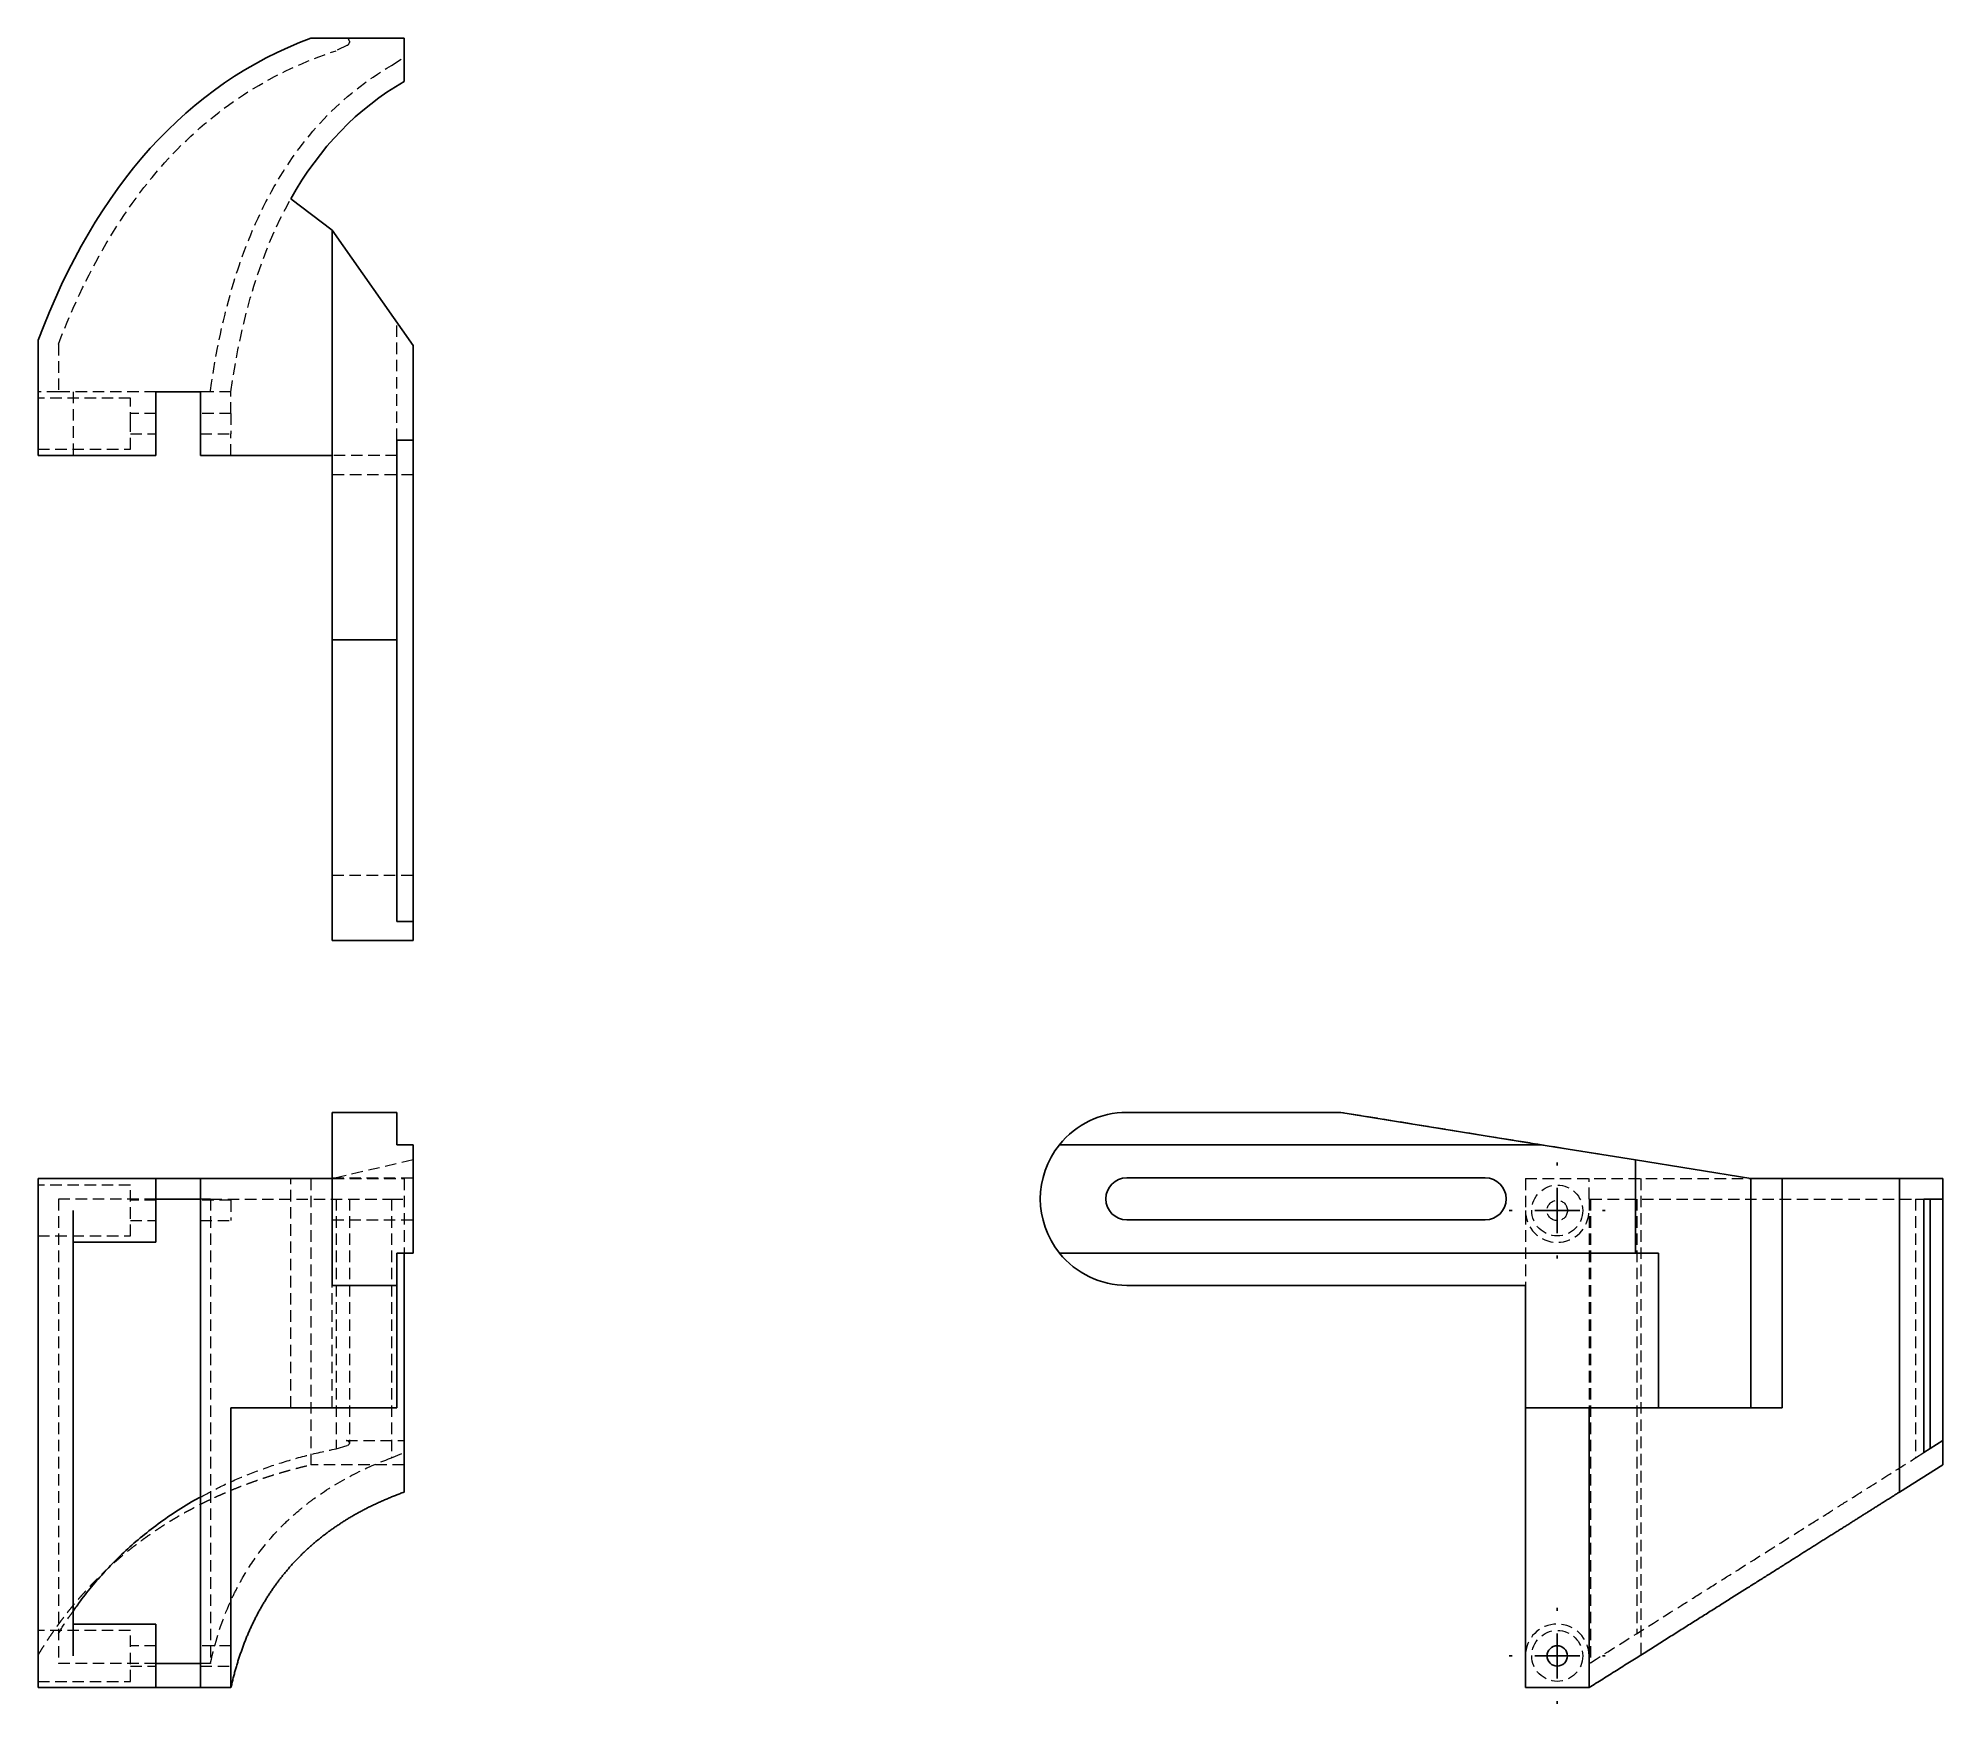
# Model space of a CAD drawing. Header units: millimetres. Extents: x 62 to 273, y 23 to 208.
import ezdxf

# ---------------------------------------------------------------- set-up
doc = ezdxf.new("R2010")
doc.units = ezdxf.units.MM
doc.linetypes.add('HIDDEN', pattern=[1.905, 1.27, -0.635])
doc.layers.add('10', color=7, linetype='Continuous')

# ---------------------------------------------------------------- blocks, each defined once
blk = doc.blocks.new('SW_CENTERMARKSYMBOL_0')
at = {"layer": '10', "color": 0}
for p, q in [((0, 5), (0, 5.32)), ((0, 0), (0, 2.5)), ((-5, 0), (-5.32, 0)), ((0, 0), (-2.5, 0)), ((0, 0), (0, -2.5)), ((0, 0), (2.5, 0)), ((5, 0), (5.32, 0)), ((0, -5), (0, -5.32))]:
    blk.add_line(p, q, dxfattribs=at)
blk = doc.blocks.new('SW_CENTERMARKSYMBOL_1')
at = {"layer": '10', "color": 0}
for p, q in [((0, 5), (0, 5.32)), ((0, 0), (0, 2.5)), ((-5, 0), (-5.32, 0)), ((0, 0), (-2.5, 0)), ((0, 0), (0, -2.5)), ((0, 0), (2.5, 0)), ((5, 0), (5.32, 0)), ((0, -5), (0, -5.32))]:
    blk.add_line(p, q, dxfattribs=at)

msp = doc.modelspace()

# ---------------------------------------------------------------- linework, layer by layer
at = {"color": 7, "linetype": 'Continuous', "lineweight": 25}
for p, q in [((92.17, 208), (102.51, 208)), ((102.51, 208), (102.51, 203.18)), ((89.95, 190.18), (94.55, 186.72)), ((103.5, 173.93), (94.55, 186.72)), ((94.55, 186.72), (94.55, 141.31)), ((61.96, 174.52), (61.96, 161.75)), ((103.5, 173.93), (103.5, 163.46)), ((75.01, 168.8), (79.95, 168.8)), ((75.01, 168.8), (75.01, 161.75)), ((79.95, 168.8), (79.95, 161.75)), ((103.5, 163.46), (101.71, 163.46)), ((101.71, 163.46), (101.71, 141.31)), ((103.5, 110.11), (103.5, 163.46)), ((75.01, 161.75), (61.96, 161.75)), ((94.55, 161.75), (79.95, 161.75)), ((101.71, 141.31), (94.55, 141.31)), ((94.55, 117.58), (94.55, 141.31)), ((101.71, 117.58), (101.71, 141.31)), ((94.55, 108), (94.55, 117.58)), ((101.71, 110.11), (101.71, 117.58)), ((103.5, 110.11), (101.71, 110.11)), ((103.5, 108), (103.5, 110.11)), ((94.55, 108), (103.5, 108)), ((101.71, 88.96), (94.55, 88.96)), ((94.55, 69.8), (94.55, 88.96)), ((101.71, 85.38), (101.71, 88.96)), ((182.58, 88.96), (206.31, 88.96)), ((228.46, 85.38), (206.31, 88.96)), ((103.5, 85.38), (101.71, 85.38)), ((103.5, 73.38), (103.5, 85.38)), ((175.11, 85.38), (228.46, 85.38)), ((238.93, 83.69), (228.46, 85.38)), ((238.93, 73.38), (238.93, 83.69)), ((238.93, 83.69), (251.72, 81.62)), ((61.96, 81.62), (61.96, 25.22)), ((75.01, 81.62), (61.96, 81.62)), ((75.01, 81.62), (75.01, 78.09)), ((75.01, 81.62), (79.95, 81.62)), ((79.95, 81.62), (79.95, 25.22)), ((94.55, 81.62), (79.95, 81.62)), ((222.29, 81.71), (182.58, 81.71)), ((251.72, 56.24), (251.72, 81.62)), ((255.18, 81.62), (251.72, 81.62)), ((255.18, 56.24), (255.18, 81.62)), ((268.18, 81.62), (268.18, 46.88)), ((273, 81.62), (268.18, 81.62)), ((273, 81.62), (273, 79.36)), ((65.85, 78.09), (65.85, 28.74)), ((79.95, 79.36), (75.01, 79.36)), ((75.01, 78.09), (75.01, 74.57)), ((273, 79.36), (270.88, 79.36)), ((270.88, 79.36), (270.88, 51.26)), ((271.59, 79.36), (271.59, 51.7)), ((273, 79.36), (273, 52.59)), ((182.58, 77.05), (222.29, 77.05)), ((65.85, 74.57), (75.01, 74.57)), ((101.71, 73.38), (103.5, 73.38)), ((101.71, 69.8), (101.71, 73.38)), ((102.51, 73.38), (102.51, 46.88)), ((175.11, 73.38), (238.93, 73.38)), ((238.93, 73.38), (241.49, 73.38)), ((241.49, 73.38), (241.49, 56.24)), ((94.55, 69.8), (101.71, 69.8)), ((101.71, 69.8), (101.71, 56.24)), ((182.58, 69.8), (226.75, 69.8)), ((226.75, 69.8), (226.75, 56.24)), ((83.32, 56.24), (83.32, 25.22)), ((101.71, 56.24), (83.32, 56.24)), ((241.49, 56.24), (226.75, 56.24)), ((226.75, 56.24), (226.75, 25.22)), ((233.8, 56.24), (233.8, 25.22)), ((251.72, 56.24), (241.49, 56.24)), ((255.18, 56.24), (251.72, 56.24)), ((270.88, 51.26), (273, 52.59)), ((273, 52.59), (273, 49.92)), ((273, 49.92), (268.18, 46.88)), ((75.01, 32.27), (65.85, 32.27)), ((75.01, 32.27), (75.01, 28.74)), ((75.01, 28.74), (75.01, 25.22)), ((79.95, 27.88), (75.01, 27.88)), ((61.96, 25.22), (75.01, 25.22)), ((75.01, 25.22), (79.95, 25.22)), ((79.95, 25.22), (83.32, 25.22)), ((226.75, 25.22), (233.8, 25.22))]:
    msp.add_line(p, q, dxfattribs=at)
at = {"color": 7, "linetype": 'HIDDEN', "lineweight": 18}
for p, q in [((96.25, 207.2), (94.98, 206.59)), ((96.45, 207.65), (96.45, 207.52)), ((101.1, 204.97), (102.51, 205.88)), ((101.71, 163.46), (101.71, 176.49)), ((64.21, 174.1), (64.21, 168.8)), ((81.06, 168.8), (81.06, 168.95)), ((64.21, 168.8), (61.96, 168.8)), ((72.19, 168.09), (61.96, 168.09)), ((75.01, 168.8), (64.21, 168.8)), ((65.85, 168.8), (65.85, 161.75)), ((72.19, 165.27), (72.19, 168.09)), ((81.06, 168.8), (79.95, 168.8)), ((83.32, 168.8), (81.06, 168.8)), ((83.32, 166.4), (83.32, 168.8)), ((75.01, 166.4), (72.19, 166.4)), ((72.19, 162.45), (72.19, 165.27)), ((83.32, 166.4), (79.95, 166.4)), ((83.32, 166.4), (83.32, 164.14)), ((72.19, 164.14), (75.01, 164.14)), ((79.95, 164.14), (83.32, 164.14)), ((83.32, 161.75), (83.32, 164.14)), ((61.96, 162.45), (72.19, 162.45)), ((101.71, 161.75), (94.55, 161.75)), ((103.5, 159.61), (94.55, 159.61)), ((94.55, 115.25), (103.5, 115.25)), ((251.72, 81.62), (206.31, 88.96)), ((103.5, 83.69), (94.55, 81.62)), ((72.19, 80.91), (61.96, 80.91)), ((72.19, 75.27), (72.19, 80.91)), ((89.95, 56.24), (89.95, 81.62)), ((92.17, 81.62), (92.17, 49.92)), ((94.55, 81.71), (103.5, 81.71)), ((102.51, 81.62), (102.51, 73.38)), ((226.75, 81.62), (226.75, 69.8)), ((226.75, 81.62), (251.72, 81.62)), ((233.8, 79.36), (233.8, 81.62)), ((239.52, 81.62), (239.52, 28.82)), ((64.21, 79.36), (64.21, 27.88)), ((75.01, 79.36), (64.21, 79.36)), ((75.01, 79.22), (72.19, 79.22)), ((81.06, 79.36), (79.95, 79.36)), ((83.32, 79.22), (79.95, 79.22)), ((81.06, 79.36), (81.06, 27.88)), ((83.32, 79.22), (83.32, 76.97)), ((94.98, 79.36), (94.98, 51.7)), ((96.45, 79.36), (96.45, 52.28)), ((101.1, 79.36), (101.1, 50.68)), ((101.1, 79.36), (102.51, 79.36)), ((233.8, 79.36), (233.95, 79.36)), ((233.8, 79.36), (233.8, 56.24)), ((233.95, 79.36), (233.95, 27.98)), ((239.1, 79.36), (239.1, 31.23)), ((269.97, 79.36), (270.88, 79.36)), ((269.97, 79.36), (269.97, 50.68)), ((72.19, 76.97), (75.01, 76.97)), ((79.95, 76.97), (83.32, 76.97)), ((94.55, 77.05), (103.5, 77.05)), ((61.96, 75.27), (72.19, 75.27)), ((94.55, 56.24), (94.55, 69.8)), ((94.98, 51.7), (96.25, 52.08)), ((96.09, 52.59), (102.51, 52.59)), ((101.1, 50.68), (102.51, 51.26)), ((269.97, 50.68), (270.88, 51.26)), ((102.51, 49.92), (92.17, 49.92)), ((72.19, 31.56), (61.96, 31.56)), ((72.19, 25.92), (72.19, 31.56)), ((75.01, 29.87), (72.19, 29.87)), ((83.32, 29.87), (79.95, 29.87)), ((75.01, 27.88), (64.21, 27.88)), ((72.19, 27.61), (75.01, 27.61)), ((81.06, 27.88), (79.95, 27.88)), ((79.95, 27.61), (83.32, 27.61)), ((233.95, 27.98), (233.8, 27.88)), ((61.96, 25.92), (72.19, 25.92))]:
    msp.add_line(p, q, dxfattribs=at)
for centre, radius in [((230.27, 78.09), 2.82), ((230.27, 78.09), 1.13), ((230.27, 28.74), 2.82)]:
    msp.add_circle(centre, radius, dxfattribs=at)
at = {"color": 7, "linetype": 'Continuous', "lineweight": 25}
msp.add_circle((230.27, 28.74), 1.13, dxfattribs=at)
at = {"color": 7, "linetype": 'HIDDEN', "lineweight": 18}
for centre, radius, start, end in [((96.09, 207.65), 0.353, 0, 90), ((96.09, 207.52), 0.353, 295.6636, 0), ((230.27, 78.09), 3.53, 180, 0), ((230.27, 28.74), 3.53, 0, 180)]:
    msp.add_arc(centre, radius, start, end, dxfattribs=at)
at = {"color": 7, "linetype": 'Continuous', "lineweight": 25}
for centre, radius, start, end in [((182.58, 79.38), 9.58, 90, 141.232), ((182.58, 79.38), 9.58, 141.232, 218.768), ((182.58, 79.38), 2.33, 90.0001, 269.9999), ((222.29, 79.38), 2.33, 270, 90), ((182.58, 79.38), 9.58, 218.768, 270)]:
    msp.add_arc(centre, radius, start, end, dxfattribs=at)
at = {"color": 7, "linetype": 'HIDDEN', "lineweight": 18}
for centre, start_param, end_param in [((96.09, 52.37), 0, 1.570796), ((96.09, 52.28), 5.160304, 6.283185)]:
    msp.add_ellipse(centre, major_axis=(0.353, 0), ratio=0.630231, start_param=start_param, end_param=end_param, dxfattribs=at)
at = {"color": 7, "linetype": 'Continuous', "lineweight": 25}
for points in [[(61.96, 174.52), (68.46, 191.72), (78.53, 202.88), (92.17, 208)], [(89.95, 190.18), (93.14, 195.87), (97.33, 200.21), (102.51, 203.18)], [(255.18, 81.62), (260.87, 81.62), (265.21, 81.62), (268.18, 81.62)]]:
    msp.add_open_spline(points, degree=3, dxfattribs=at)
at = {"color": 7, "linetype": 'HIDDEN', "lineweight": 18}
for points, knots in [([(64.21, 174.1), (65.88, 178.46), (67.78, 182.39), (69.9, 185.9), (72.02, 189.41), (74.36, 192.51), (76.92, 195.2), (79.48, 197.89), (82.26, 200.17), (85.26, 202.07), (88.27, 203.96), (91.5, 205.47), (94.98, 206.59)], [0, 0, 0, 0, 0.822614, 0.822614, 0.822614, 1.645227, 1.645227, 1.645227, 2.467841, 2.467841, 2.467841, 3.290454, 3.290454, 3.290454, 3.290454]), ([(81.06, 168.95), (81.66, 173.28), (82.52, 177.28), (83.64, 180.95), (84.76, 184.62), (86.15, 187.97), (87.81, 190.99), (89.48, 194.01), (91.42, 196.7), (93.63, 199.03), (95.85, 201.37), (98.35, 203.35), (101.1, 204.97)], [0, 0, 0, 0, 0.756595, 0.756595, 0.756595, 1.51319, 1.51319, 1.51319, 2.269785, 2.269785, 2.269785, 3.02638, 3.02638, 3.02638, 3.02638]), ([(94.6, 81.62), (95.14, 81.62), (96.26, 81.62), (98.19, 81.62), (100.27, 81.62), (101.76, 81.62), (102.51, 81.62)], [0, 0, 0, 0, 0.234941, 0.490519, 0.744953, 1, 1, 1, 1]), ([(81.06, 79.36), (81.66, 79.36), (82.52, 79.36), (83.64, 79.36), (84.76, 79.36), (86.15, 79.36), (87.81, 79.36), (89.48, 79.36), (91.42, 79.36), (93.63, 79.36), (95.85, 79.36), (98.35, 79.36), (101.1, 79.36)], [0, 0, 0, 0, 0.756595, 0.756595, 0.756595, 1.51319, 1.51319, 1.51319, 2.269785, 2.269785, 2.269785, 3.02638, 3.02638, 3.02638, 3.02638]), ([(233.95, 79.36), (238.28, 79.36), (242.28, 79.36), (245.95, 79.36), (249.62, 79.36), (252.97, 79.36), (255.99, 79.36), (259.01, 79.36), (261.7, 79.36), (264.03, 79.36), (266.37, 79.36), (268.35, 79.36), (269.97, 79.36)], [0, 0, 0, 0, 0.756595, 0.756595, 0.756595, 1.51319, 1.51319, 1.51319, 2.269785, 2.269785, 2.269785, 3.02638, 3.02638, 3.02638, 3.02638]), ([(79.95, 46.34), (80.68, 46.73), (82.29, 47.6), (85.01, 48.79), (88.11, 49.92), (91.43, 50.92), (93.8, 51.44), (94.98, 51.7)], [0, 0, 0, 0, 0.171306, 0.374936, 0.578541, 0.789269, 1, 1, 1, 1]), ([(81.06, 27.98), (81.54, 30.13), (82.19, 32.26), (83.33, 34.88), (83.57, 35.41), (84.1, 36.45), (84.38, 36.97), (85.27, 38.52), (85.95, 39.53), (87.48, 41.52), (88.33, 42.49), (89.78, 43.91), (90.29, 44.37), (91.1, 45.06), (91.38, 45.29), (91.95, 45.74), (92.24, 45.96), (93.73, 47.04), (95.03, 47.86), (97.88, 49.36), (99.42, 50.06), (101.1, 50.68)], [0, 0, 0, 0, 0.25, 0.25, 0.3125, 0.3125, 0.375, 0.375, 0.5, 0.5, 0.625, 0.625, 0.6875, 0.6875, 0.71875, 0.71875, 0.75, 0.75, 0.875, 0.875, 1, 1, 1, 1]), ([(233.95, 27.98), (237.36, 30.13), (240.74, 32.26), (244.91, 34.88), (245.74, 35.41), (247.39, 36.45), (248.22, 36.97), (250.68, 38.52), (252.28, 39.53), (255.43, 41.52), (256.98, 42.49), (259.23, 43.91), (259.97, 44.37), (261.06, 45.06), (261.42, 45.29), (262.13, 45.74), (262.48, 45.96), (264.2, 47.04), (265.5, 47.86), (267.88, 49.36), (268.98, 50.06), (269.97, 50.68)], [0, 0, 0, 0, 0.25, 0.25, 0.3125, 0.3125, 0.375, 0.375, 0.5, 0.5, 0.625, 0.625, 0.6875, 0.6875, 0.71875, 0.71875, 0.75, 0.75, 0.875, 0.875, 1, 1, 1, 1]), ([(61.96, 28.82), (62.07, 29.01), (62.29, 29.38), (62.64, 29.93), (62.99, 30.47), (63.35, 31.01), (63.72, 31.54), (64.09, 32.06), (64.47, 32.58), (64.85, 33.09), (65.24, 33.59), (65.64, 34.09), (66.04, 34.58), (66.45, 35.06), (66.87, 35.53), (67.29, 36), (67.72, 36.47), (68.15, 36.92), (68.59, 37.37), (69.04, 37.81), (69.49, 38.25), (69.96, 38.67), (70.42, 39.1), (70.9, 39.51), (71.37, 39.92), (71.86, 40.32), (72.35, 40.71), (72.85, 41.1), (73.36, 41.48), (73.87, 41.86), (74.39, 42.22), (74.91, 42.58), (75.44, 42.94), (75.98, 43.29), (76.52, 43.63), (77.07, 43.96), (77.63, 44.29), (78.19, 44.61), (78.76, 44.92), (79.33, 45.22), (79.91, 45.52), (80.5, 45.82), (81.1, 46.1), (81.7, 46.38), (82.3, 46.65), (82.92, 46.92), (83.54, 47.18), (84.16, 47.43), (84.79, 47.67), (85.43, 47.91), (86.08, 48.14), (86.73, 48.37), (87.39, 48.59), (88.05, 48.8), (88.72, 49), (89.4, 49.2), (90.08, 49.39), (90.77, 49.57), (91.47, 49.75), (91.94, 49.86), (92.17, 49.92)], [0, 0, 0, 0, 0.021407, 0.042617, 0.063633, 0.084456, 0.105087, 0.12553, 0.145786, 0.165856, 0.185744, 0.205452, 0.224981, 0.244334, 0.263513, 0.282522, 0.301361, 0.320035, 0.338546, 0.356896, 0.375088, 0.393125, 0.41101, 0.428746, 0.446337, 0.463784, 0.481093, 0.498265, 0.515305, 0.532215, 0.549, 0.565664, 0.582209, 0.59864, 0.61496, 0.631174, 0.647286, 0.6633, 0.67922, 0.69505, 0.710794, 0.726458, 0.742046, 0.757562, 0.773011, 0.788397, 0.803726, 0.819002, 0.83423, 0.849415, 0.864561, 0.879675, 0.894761, 0.909823, 0.924868, 0.9399, 0.954924, 0.969945, 0.984969, 1, 1, 1, 1]), ([(64.21, 31.23), (64.59, 31.83), (65.1, 32.66), (65.69, 33.48), (65.85, 33.7)], [0, 0, 0, 0, 0.72947, 1, 1, 1, 1])]:
    msp.add_open_spline(points, degree=3, knots=knots, dxfattribs=at)
msp.add_open_spline([(83.32, 168.8), (84.51, 177.31), (86.72, 184.44), (89.95, 190.18)], degree=3, dxfattribs=at)
at = {"color": 7, "linetype": 'Continuous', "lineweight": 25}
for points, knots in [([(102.51, 46.88), (102.35, 46.83), (102.04, 46.71), (101.57, 46.53), (101.11, 46.35), (100.66, 46.16), (100.21, 45.97), (99.77, 45.77), (99.33, 45.57), (98.9, 45.36), (98.47, 45.15), (98.05, 44.93), (97.64, 44.71), (97.23, 44.49), (96.82, 44.26), (96.42, 44.02), (96.03, 43.78), (95.64, 43.53), (95.26, 43.28), (94.88, 43.03), (94.51, 42.77), (94.15, 42.51), (93.79, 42.24), (93.43, 41.96), (93.08, 41.69), (92.74, 41.4), (92.4, 41.12), (92.07, 40.82), (91.74, 40.52), (91.42, 40.22), (91.11, 39.92), (90.8, 39.6), (90.49, 39.29), (90.19, 38.97), (89.9, 38.64), (89.61, 38.31), (89.33, 37.97), (89.05, 37.63), (88.78, 37.29), (88.51, 36.94), (88.25, 36.58), (88, 36.23), (87.75, 35.86), (87.51, 35.49), (87.27, 35.12), (87.04, 34.74), (86.81, 34.36), (86.59, 33.97), (86.37, 33.58), (86.16, 33.18), (85.96, 32.78), (85.76, 32.37), (85.56, 31.96), (85.37, 31.54), (85.19, 31.12), (85.01, 30.7), (84.84, 30.27), (84.68, 29.83), (84.52, 29.39), (84.36, 28.94), (84.21, 28.49), (84.07, 28.04), (83.93, 27.58), (83.8, 27.12), (83.67, 26.65), (83.55, 26.17), (83.43, 25.7), (83.36, 25.38), (83.32, 25.22)], [0, 0, 0, 0, 0.0123533, 0.02472, 0.0371042, 0.0495101, 0.0619417, 0.0744032, 0.0868986, 0.0994318, 0.112007, 0.1246279, 0.1372985, 0.1500227, 0.1628043, 0.1756469, 0.1885544, 0.2015302, 0.2145781, 0.2277016, 0.240904, 0.2541889, 0.2675595, 0.2810191, 0.294571, 0.3082182, 0.3219639, 0.3358111, 0.3497627, 0.3638217, 0.3779907, 0.3922726, 0.4066701, 0.4211858, 0.4358222, 0.4505819, 0.4654673, 0.4804807, 0.4956244, 0.5109008, 0.5263121, 0.5418602, 0.5575474, 0.5733757, 0.5893471, 0.6054634, 0.6217265, 0.6381383, 0.6547005, 0.6714148, 0.688283, 0.7053067, 0.7224874, 0.7398267, 0.757326, 0.774987, 0.7928109, 0.8107991, 0.8289531, 0.8472741, 0.8657633, 0.8844221, 0.9032516, 0.922253, 0.9414274, 0.960776, 0.9802999, 1, 1, 1, 1]), ([(268.18, 46.88), (268.09, 46.83), (267.9, 46.71), (267.62, 46.53), (267.33, 46.35), (267.03, 46.16), (266.73, 45.97), (266.41, 45.77), (266.09, 45.57), (265.76, 45.36), (265.43, 45.15), (265.09, 44.93), (264.73, 44.71), (264.38, 44.49), (264.01, 44.26), (263.64, 44.02), (263.25, 43.78), (262.87, 43.53), (262.47, 43.28), (262.07, 43.03), (261.65, 42.77), (261.24, 42.51), (260.81, 42.24), (260.37, 41.96), (259.93, 41.69), (259.48, 41.4), (259.03, 41.12), (258.56, 40.82), (258.09, 40.52), (257.61, 40.22), (257.12, 39.92), (256.63, 39.6), (256.13, 39.29), (255.62, 38.97), (255.1, 38.64), (254.58, 38.31), (254.04, 37.97), (253.5, 37.63), (252.96, 37.29), (252.4, 36.94), (251.84, 36.58), (251.27, 36.23), (250.69, 35.86), (250.11, 35.49), (249.51, 35.12), (248.91, 34.74), (248.31, 34.36), (247.69, 33.97), (247.07, 33.58), (246.44, 33.18), (245.8, 32.78), (245.15, 32.37), (244.5, 31.96), (243.84, 31.54), (243.17, 31.12), (242.49, 30.7), (241.81, 30.27), (241.12, 29.83), (240.42, 29.39), (239.72, 28.94), (239, 28.49), (238.28, 28.04), (237.55, 27.58), (236.82, 27.12), (236.07, 26.65), (235.32, 26.17), (234.56, 25.7), (234.05, 25.38), (233.8, 25.22)], [0, 0, 0, 0, 0.0123533, 0.02472, 0.0371042, 0.0495101, 0.0619417, 0.0744032, 0.0868986, 0.0994318, 0.112007, 0.1246279, 0.1372985, 0.1500227, 0.1628043, 0.1756469, 0.1885544, 0.2015302, 0.2145781, 0.2277016, 0.240904, 0.2541889, 0.2675595, 0.2810191, 0.294571, 0.3082182, 0.3219639, 0.3358111, 0.3497627, 0.3638217, 0.3779907, 0.3922726, 0.4066701, 0.4211858, 0.4358222, 0.4505819, 0.4654673, 0.4804807, 0.4956244, 0.5109008, 0.5263121, 0.5418602, 0.5575474, 0.5733757, 0.5893471, 0.6054634, 0.6217265, 0.6381383, 0.6547005, 0.6714148, 0.688283, 0.7053067, 0.7224874, 0.7398267, 0.757326, 0.774987, 0.7928109, 0.8107991, 0.8289531, 0.8472741, 0.8657633, 0.8844221, 0.9032516, 0.922253, 0.9414274, 0.960776, 0.9802999, 1, 1, 1, 1]), ([(65.85, 33.7), (66.11, 34.08), (66.8, 35.06), (68.04, 36.61), (69.56, 38.33), (71.22, 40.01), (73.01, 41.62), (74.98, 43.19), (77.17, 44.71), (78.84, 45.77), (79.83, 46.28), (79.95, 46.34)], [0, 0, 0, 0, 0.0813692, 0.211397, 0.3414171, 0.4678303, 0.59431, 0.7206819, 0.8512387, 0.9819327, 1, 1, 1, 1])]:
    msp.add_open_spline(points, degree=3, knots=knots, dxfattribs=at)

# ---------------------------------------------------------------- block references
at = {"layer": '10'}
for name, p in [('SW_CENTERMARKSYMBOL_1', (230.27, 78.09)), ('SW_CENTERMARKSYMBOL_0', (230.27, 28.74))]:
    msp.add_blockref(name, p, dxfattribs=at)

doc.saveas('drawing.dxf')
